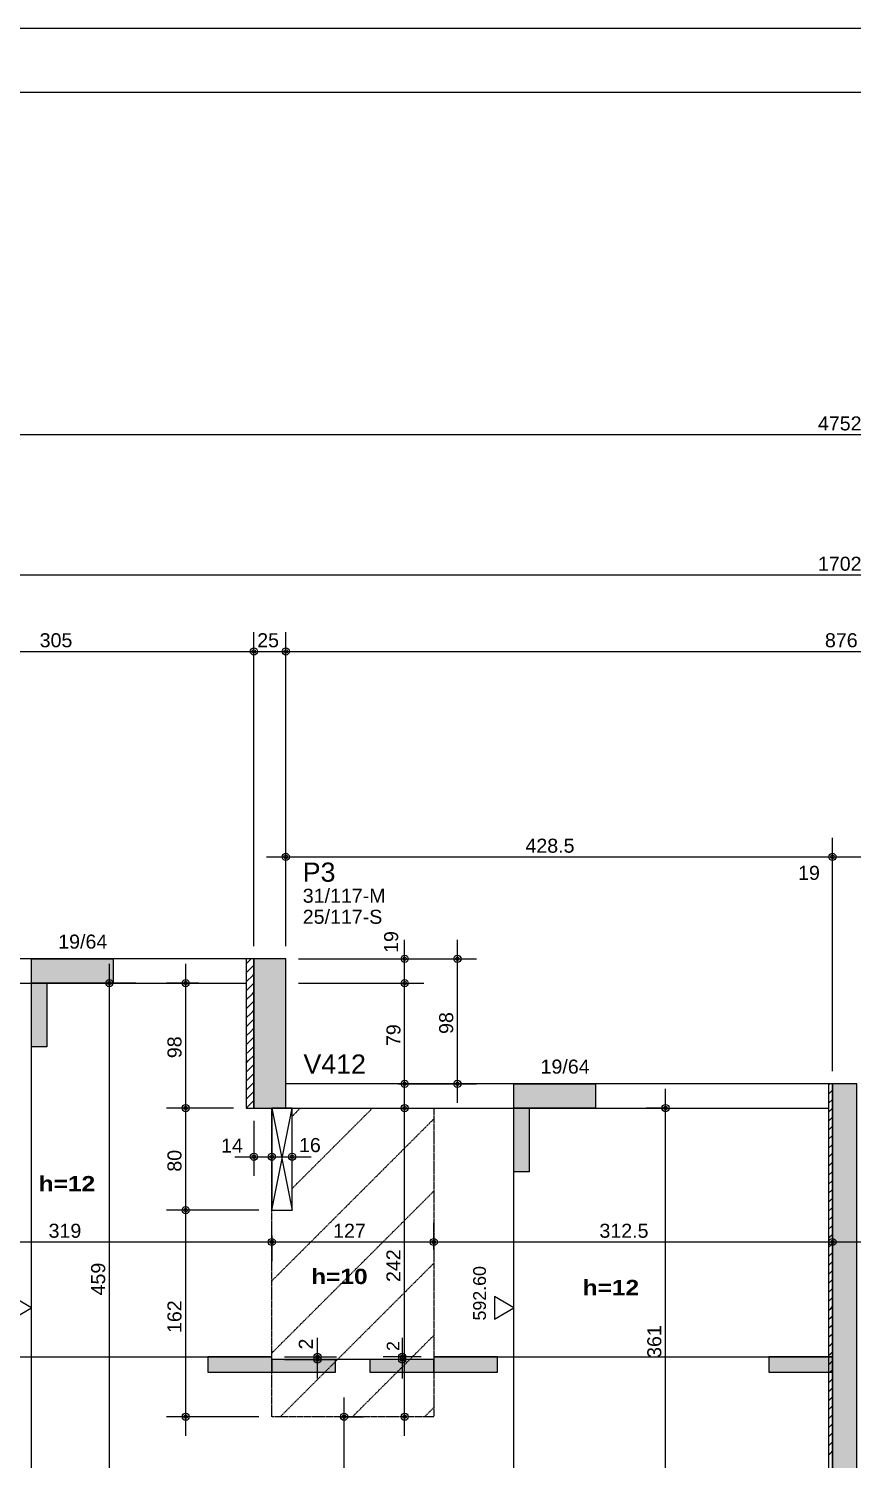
# Model space of a CAD drawing. Extents: x 0 to 7795, y 0 to 4205.
# Drawn here: x 2313 to 2959, y 3083 to 4205 of the extents above; entities that cross this region are included whole.
import ezdxf

# ---------------------------------------------------------------- set-up
doc = ezdxf.new("R2010")
doc.units = 0
doc.header["$MEASUREMENT"] = 0
doc.linetypes.add('ESTILO_TQS_0001', pattern=[1, 0.7, -0.3])
for name, color, linetype in [('MTH-179', 1, 'CONTINUOUS'), ('MTH-224', 4, 'CONTINUOUS'), ('MTH-230', 1, 'CONTINUOUS'), ('MTH-COTAS7', 31, 'CONTINUOUS'), ('MTH-DIM-PILAR', 3, 'CONTINUOUS'), ('MTH-DIM-VIGA', 3, 'CONTINUOUS'), ('MTH-FACE-VIGA', 7, 'CONTINUOUS'), ('MTH-LINHA-SEÇÃO', 16, 'CONTINUOUS'), ('MTH-MARGEM', 5, 'CONTINUOUS'), ('MTH-PILAR-SEGUE', 5, 'CONTINUOUS'), ('MTH-SIMB_COTA', 3, 'CONTINUOUS'), ('MTH-SOMBRA21', 150, 'CONTINUOUS'), ('MTH-SOMBRA25', 253, 'CONTINUOUS'), ('MTH-TIT1-PILAR', 5, 'CONTINUOUS'), ('MTH-TIT1-VIGA', 5, 'CONTINUOUS'), ('MTH-TRACEJADO-216', 1, 'CONTINUOUS'), ('MTH-TXT', 4, 'CONTINUOUS'), ('MTH-TXT-NEGRITO', 5, 'CONTINUOUS')]:
    doc.layers.add(name, color=color, linetype=linetype)
doc.styles.add('TQS_ARIAL', font='arial.ttf')
doc.styles.add('TQS_ARIAL_BLACK', font='ariblk.ttf')

msp = doc.modelspace()

# ---------------------------------------------------------------- linework, layer by layer
at = {"layer": 'MTH-179', "linetype": 'Continuous'}
msp.add_line((7795.004008, 4204.998269), (0.004008, 4204.998269), dxfattribs=at)
at = {"layer": 'MTH-224', "linetype": 'Continuous'}
for points in [[(2300.035926, 3193.19002), (2315.334396, 3202.023023), (2300.035926, 3210.855148), (2300.035926, 3193.19002)], [(2678.087897, 3193.19002), (2693.386367, 3202.023023), (2678.087897, 3210.855148), (2678.087897, 3193.19002)]]:
    msp.add_lwpolyline(points, dxfattribs=at)
at = {"layer": 'MTH-230', "linetype": 'Continuous'}
for p, q in [((2503.511363, 3278.635497), (2519.511367, 3358.635498)), ((2503.511363, 3358.635497), (2519.511367, 3278.635497))]:
    msp.add_line(p, q, dxfattribs=at)
at = {"layer": 'MTH-COTAS7', "linetype": 'Continuous'}
for p, q in [((561.511366, 3886.665182), (5343.511366, 3886.665182)), ((2086.511366, 3776.636556), (3818.511366, 3776.636556)), ((2489.511366, 3485.635501), (2489.511366, 3731.636556)), ((2489.511366, 3485.635501), (2489.511366, 3731.636556)), ((2514.511366, 3485.6355), (2514.511366, 3731.636556)), ((2514.511366, 3485.6355), (2514.511366, 3731.636556)), ((2169.511366, 3716.636556), (2504.511366, 3716.636556)), ((2474.511366, 3716.636556), (2529.511366, 3716.636556)), ((2499.511366, 3716.636556), (3405.511366, 3716.636556)), ((2514.511366, 3485.6355), (2514.511366, 3570.540605)), ((2943.011366, 3387.635503), (2943.011366, 3570.540605)), ((2943.011366, 3387.635503), (2943.011366, 3570.540605)), ((2499.511366, 3555.540605), (2958.011366, 3555.540605)), ((2928.011366, 3555.540605), (2977.011366, 3555.540605)), ((2947.011366, 3555.540605), (3405.511366, 3555.540605)), ((2607.698654, 3441.635501), (2607.698654, 3490.6355)), ((2649.014738, 3362.635501), (2649.014738, 3490.6355)), ((2376.242873, 2982.635497), (2376.242873, 3471.635501)), ((2436.06989, 3343.6355), (2436.06989, 3471.635501)), ((2524.511366, 3475.6355), (2622.698654, 3475.6355)), ((2598.719446, 3475.6355), (2664.014738, 3475.6355)), ((2607.698654, 3362.635501), (2607.698654, 3471.635501)), ((2397.019652, 3456.635501), (2361.242873, 3456.635501)), ((2446.359447, 3456.635501), (2421.06989, 3456.635501)), ((2524.511366, 3456.635501), (2622.698654, 3456.635501)), ((2534.511366, 3456.635501), (2622.698654, 3456.635501)), ((2623.598436, 3377.635501), (2592.698654, 3377.635501)), ((2602.698654, 3377.635501), (2664.014738, 3377.635501)), ((2436.06989, 3263.635487), (2436.06989, 3373.6355)), ((2607.698654, 3101.618207), (2607.698654, 3373.635501)), ((2812.152631, 2982.635501), (2812.152631, 3373.635501)), ((2473.511366, 3358.6355), (2421.06989, 3358.6355)), ((2473.511366, 3358.6355), (2421.06989, 3358.6355)), ((2813.466346, 3358.635501), (2797.152631, 3358.635501)), ((2489.511366, 3348.6355), (2489.511366, 3305.419756)), ((2503.511363, 3328.635497), (2503.511363, 3335.419756)), ((2519.511367, 3328.635498), (2519.511367, 3335.419756)), ((2503.511363, 3325.419756), (2503.511363, 3305.419756)), ((2474.511366, 3320.419756), (2518.511363, 3320.419756)), ((2488.511363, 3320.419756), (2534.511367, 3320.419756)), ((2436.06989, 3101.618207), (2436.06989, 3293.635487)), ((2493.511361, 3278.635487), (2421.06989, 3278.635487)), ((2493.511361, 3278.635487), (2421.06989, 3278.635487)), ((2503.511361, 3247.626854), (2503.511361, 3268.623753)), ((2630.511398, 3247.626854), (2630.511398, 3268.623753)), ((2943.011366, 3265.333246), (2943.011366, 3238.623753)), ((2169.511366, 3253.623753), (2518.511361, 3253.623753)), ((2488.511361, 3253.623753), (2645.511398, 3253.623753)), ((2503.511361, 3258.623753), (2503.511361, 3238.623753)), ((2615.511398, 3253.623753), (2958.011366, 3253.623753)), ((2630.511398, 3258.623753), (2630.511398, 3238.623753)), ((2947.011366, 3253.623753), (3289.511333, 3253.623753)), ((2539.36849, 3146.511837), (2539.36849, 3178.511837)), ((2605.754058, 3178.511837), (2605.754058, 3146.511837)), ((2513.511361, 3163.511837), (2554.36849, 3163.511837)), ((2513.511361, 3161.511837), (2554.36849, 3161.511837)), ((2620.511398, 3163.511837), (2590.754058, 3163.511837)), ((2620.511398, 3161.511837), (2590.754058, 3161.511837)), ((2560.252455, 2982.635497), (2560.252455, 3131.618207)), ((2493.511361, 3116.618207), (2421.06989, 3116.618207)), ((2556.566065, 3116.618207), (2575.252455, 3116.618207))]:
    msp.add_line(p, q, dxfattribs=at)
at = {"layer": 'MTH-FACE-VIGA', "linetype": 'Continuous'}
for p, q in [((2483.511366, 3471.732146), (2487.414721, 3475.635501)), ((2483.511366, 3464.661078), (2489.242479, 3470.39219)), ((2489.242479, 3470.39219), (2489.511366, 3470.661078)), ((2483.511366, 3457.59001), (2488.860259, 3462.938903)), ((2483.511366, 3450.518942), (2488.478039, 3455.485615)), ((2488.478039, 3455.485615), (2489.511366, 3456.518942)), ((2488.860259, 3462.938903), (2489.511366, 3463.59001)), ((2483.511366, 3443.447875), (2488.095819, 3448.032327)), ((2488.095819, 3448.032327), (2489.511366, 3449.447875)), ((2483.511366, 3436.376807), (2487.713599, 3440.57904)), ((2483.511366, 3429.305739), (2487.331379, 3433.125752)), ((2487.331379, 3433.125752), (2489.511366, 3435.305739)), ((2487.713599, 3440.57904), (2489.511366, 3442.376807)), ((2483.511366, 3422.234671), (2486.94916, 3425.672464)), ((2486.94916, 3425.672464), (2489.511366, 3428.234671)), ((2483.511366, 3415.163603), (2486.56694, 3418.219177)), ((2483.511366, 3408.092536), (2486.18472, 3410.765889)), ((2486.18472, 3410.765889), (2489.511366, 3414.092536)), ((2486.56694, 3418.219177), (2489.511366, 3421.163603)), ((2483.511366, 3401.021468), (2485.8025, 3403.312601)), ((2485.42028, 3395.859313), (2489.511366, 3399.9504)), ((2485.8025, 3403.312601), (2489.511366, 3407.021468)), ((2483.511366, 3393.9504), (2485.42028, 3395.859313)), ((2483.511366, 3386.879332), (2485.03806, 3388.406026)), ((2485.03806, 3388.406026), (2489.511366, 3392.879332)), ((2483.511366, 3379.808264), (2484.65584, 3380.952738)), ((2484.27362, 3373.49945), (2489.511366, 3378.737197)), ((2484.65584, 3380.952738), (2489.511366, 3385.808264)), ((2940.011366, 3376.688857), (2940.958011, 3377.635501)), ((2483.511366, 3372.737197), (2484.27362, 3373.49945)), ((2483.511366, 3365.666129), (2483.891401, 3366.046163)), ((2483.891401, 3366.046163), (2489.511366, 3371.666129)), ((2940.011366, 3369.617789), (2942.973354, 3372.579776)), ((2942.919785, 3365.455139), (2943.011366, 3365.546721)), ((2942.973354, 3372.579776), (2943.011366, 3372.617789)), ((2483.551805, 3358.6355), (2489.511366, 3364.595061)), ((2940.011366, 3362.546721), (2942.919785, 3365.455139)), ((2940.011366, 3355.475653), (2942.866216, 3358.330503)), ((2942.866216, 3358.330503), (2943.011366, 3358.475653)), ((2940.011366, 3348.404585), (2942.812647, 3351.205866)), ((2940.011366, 3341.333517), (2942.759079, 3344.08123)), ((2942.759079, 3344.08123), (2943.011366, 3344.333517)), ((2942.812647, 3351.205866), (2943.011366, 3351.404585)), ((2940.011366, 3334.26245), (2942.70551, 3336.956593)), ((2942.70551, 3336.956593), (2943.011366, 3337.26245)), ((2940.011366, 3327.191382), (2942.651941, 3329.831957)), ((2940.011366, 3320.120314), (2942.598373, 3322.70732)), ((2942.598373, 3322.70732), (2943.011366, 3323.120314)), ((2942.651941, 3329.831957), (2943.011366, 3330.191382)), ((2940.011366, 3313.049246), (2942.544804, 3315.582684)), ((2942.544804, 3315.582684), (2943.011366, 3316.049246)), ((2940.011366, 3305.978178), (2942.491235, 3308.458047)), ((2940.011366, 3298.907111), (2942.437667, 3301.333411)), ((2942.437667, 3301.333411), (2943.011366, 3301.907111)), ((2942.491235, 3308.458047), (2943.011366, 3308.978178)), ((2940.011366, 3291.836043), (2942.384098, 3294.208774)), ((2940.011366, 3284.764975), (2942.330529, 3287.084138)), ((2942.330529, 3287.084138), (2943.011366, 3287.764975)), ((2942.384098, 3294.208774), (2943.011366, 3294.836043)), ((2940.011366, 3277.693907), (2942.27696, 3279.959501)), ((2942.27696, 3279.959501), (2943.011366, 3280.693907)), ((2940.011366, 3270.622839), (2942.223392, 3272.834865)), ((2940.011366, 3263.551772), (2942.169823, 3265.710228)), ((2942.169823, 3265.710228), (2943.011366, 3266.551772)), ((2942.223392, 3272.834865), (2943.011366, 3273.622839)), ((2940.011366, 3256.480704), (2942.116254, 3258.585592)), ((2942.116254, 3258.585592), (2943.011366, 3259.480704)), ((2940.011366, 3249.409636), (2942.062686, 3251.460955)), ((2940.011366, 3242.338568), (2942.009117, 3244.336319)), ((2942.009117, 3244.336319), (2943.011366, 3245.338568)), ((2942.062686, 3251.460955), (2943.011366, 3252.409636)), ((2940.011366, 3235.2675), (2941.955548, 3237.211682)), ((2941.90198, 3230.087046), (2943.011366, 3231.196433)), ((2941.955548, 3237.211682), (2943.011366, 3238.2675)), ((2940.011366, 3228.196433), (2941.90198, 3230.087046)), ((2940.011366, 3221.125365), (2941.848411, 3222.962409)), ((2941.848411, 3222.962409), (2943.011366, 3224.125365)), ((2940.011366, 3214.054297), (2941.794842, 3215.837773)), ((2940.011366, 3206.983229), (2941.741274, 3208.713136)), ((2941.741274, 3208.713136), (2943.011366, 3209.983229)), ((2941.794842, 3215.837773), (2943.011366, 3217.054297)), ((2940.011366, 3199.912161), (2941.687705, 3201.5885)), ((2941.687705, 3201.5885), (2943.011366, 3202.912161)), ((2940.011366, 3192.841093), (2941.634136, 3194.463863)), ((2940.011366, 3185.770026), (2941.580567, 3187.339227)), ((2941.580567, 3187.339227), (2943.011366, 3188.770026)), ((2941.634136, 3194.463863), (2943.011366, 3195.841093)), ((2940.011366, 3178.698958), (2941.526999, 3180.21459)), ((2941.526999, 3180.21459), (2943.011366, 3181.698958)), ((2940.011366, 3171.62789), (2941.47343, 3173.089954)), ((2940.011366, 3164.556822), (2941.419861, 3165.965317)), ((2941.419861, 3165.965317), (2943.011366, 3167.556822)), ((2941.47343, 3173.089954), (2943.011366, 3174.62789)), ((2940.011366, 3157.485754), (2941.366293, 3158.840681)), ((2941.312724, 3151.716044), (2943.011366, 3153.414687)), ((2941.366293, 3158.840681), (2943.011366, 3160.485754)), ((2940.011366, 3150.414687), (2941.312724, 3151.716044)), ((2940.011366, 3143.343619), (2941.259155, 3144.591408)), ((2941.259155, 3144.591408), (2943.011366, 3146.343619)), ((2940.011366, 3136.272551), (2941.205587, 3137.466771)), ((2940.011366, 3129.201483), (2941.152018, 3130.342135)), ((2941.152018, 3130.342135), (2943.011366, 3132.201483)), ((2941.205587, 3137.466771), (2943.011366, 3139.272551)), ((2940.011366, 3122.130415), (2941.098449, 3123.217498)), ((2941.098449, 3123.217498), (2943.011366, 3125.130415)), ((2940.011366, 3115.059348), (2941.04488, 3116.092862)), ((2940.011366, 3107.98828), (2940.991312, 3108.968225)), ((2940.991312, 3108.968225), (2943.011366, 3110.98828)), ((2941.04488, 3116.092862), (2943.011366, 3118.059348)), ((2940.011366, 3100.917212), (2940.937743, 3101.843588)), ((2940.884174, 3094.718952), (2943.011366, 3096.846144)), ((2940.937743, 3101.843588), (2943.011366, 3103.917212)), ((2940.011366, 3093.846144), (2940.884174, 3094.718952)), ((2940.011366, 3086.775076), (2940.830606, 3087.594315)), ((2940.830606, 3087.594315), (2943.011366, 3089.775076))]:
    msp.add_line(p, q, dxfattribs=at)
for points in [[(2489.511366, 3475.635501), (2192.511366, 3475.635501)], [(2489.511366, 3475.635501), (2483.511366, 3475.635501), (2483.511366, 3358.6355), (2489.511366, 3358.6355), (2489.511366, 3475.635501)], [(2192.511366, 3456.635501), (2483.511366, 3456.635501)], [(2943.011366, 3377.635501), (2514.511366, 3377.635501)], [(2943.011366, 3377.635501), (2940.011366, 3377.635501), (2940.011366, 2978.635501), (2943.011366, 2978.635501), (2943.011366, 3377.635501)], [(2503.511363, 3358.635497), (2503.511363, 3278.635497), (2519.511367, 3278.635497), (2519.511367, 3358.635498), (2503.511363, 3358.635497)], [(2514.511366, 3358.635501), (2940.011366, 3358.635501)]]:
    msp.add_lwpolyline(points, dxfattribs=at)
at = {"layer": 'MTH-LINHA-SEÇÃO', "linetype": 'Continuous'}
for p, q in [((2315.334396, 2997.635497), (2315.334396, 3475.635501)), ((2693.386367, 2699.635497), (2693.386367, 3377.635501)), ((1711.511406, 3163.511837), (2503.511361, 3163.511837)), ((2630.511398, 3161.511837), (2503.511361, 3161.511837)), ((2630.511398, 3163.511837), (2943.011366, 3163.511837))]:
    msp.add_line(p, q, dxfattribs=at)
for points in [[(2315.334396, 3456.635501), (2315.334396, 3475.635501), (2379.334396, 3475.635501), (2379.334396, 3456.635501), (2315.334396, 3456.635501)], [(2315.334396, 3406.635501), (2315.334396, 3456.635501), (2327.334396, 3456.635501), (2327.334396, 3406.635501), (2315.334396, 3406.635501)], [(2693.386367, 3358.635501), (2693.386367, 3377.635501), (2757.386367, 3377.635501), (2757.386367, 3358.635501), (2693.386367, 3358.635501)], [(2693.386367, 3308.635501), (2693.386367, 3358.635501), (2705.386367, 3358.635501), (2705.386367, 3308.635501), (2693.386367, 3308.635501)], [(2503.511361, 3163.511837), (2453.511361, 3163.511837), (2453.511361, 3151.511837), (2503.511361, 3151.511837), (2503.511361, 3163.511837)], [(2553.511361, 3161.511837), (2503.511361, 3161.511837), (2503.511361, 3151.511837), (2553.511361, 3151.511837), (2553.511361, 3161.511837)], [(2630.511398, 3161.511837), (2580.511398, 3161.511837), (2580.511398, 3151.511837), (2630.511398, 3151.511837), (2630.511398, 3161.511837)], [(2680.511398, 3163.511837), (2630.511398, 3163.511837), (2630.511398, 3151.511837), (2680.511398, 3151.511837), (2680.511398, 3163.511837)], [(2943.011366, 3163.511837), (2893.011366, 3163.511837), (2893.011366, 3151.511837), (2943.011366, 3151.511837), (2943.011366, 3163.511837)]]:
    msp.add_lwpolyline(points, dxfattribs=at)
at = {"layer": 'MTH-MARGEM', "linetype": 'Continuous'}
msp.add_line((7745.004008, 4154.998269), (175.004008, 4154.998269), dxfattribs=at)
at = {"layer": 'MTH-PILAR-SEGUE', "linetype": 'Continuous'}
for points in [[(2489.511366, 3358.6355), (2514.511366, 3358.6355), (2514.511366, 3475.6355), (2489.511366, 3475.6355), (2489.511366, 3358.6355)], [(2943.011366, 2978.635501), (2962.011366, 2978.635501), (2962.011366, 3377.635503), (2943.011366, 3377.635503), (2943.011366, 2978.635501)]]:
    msp.add_lwpolyline(points, dxfattribs=at)
at = {"layer": 'MTH-SIMB_COTA', "linetype": 'Continuous'}
for centre, radius in [((2489.511366, 3716.636556), 2.8), ((2489.511366, 3716.636556), 2.8), ((2489.511366, 3716.636556), 1.4), ((2489.511366, 3716.636556), 1.4), ((2514.511366, 3716.636556), 2.8), ((2514.511366, 3716.636556), 2.8), ((2514.511366, 3716.636556), 1.4), ((2514.511366, 3716.636556), 1.4), ((2514.511366, 3555.540605), 2.8), ((2514.511366, 3555.540605), 1.4), ((2943.011366, 3555.540605), 2.8), ((2943.011366, 3555.540605), 2.8), ((2943.011366, 3555.540605), 1.4), ((2943.011366, 3555.540605), 1.4), ((2607.698654, 3475.6355), 2.8), ((2649.014738, 3475.6355), 2.8), ((2607.698654, 3475.6355), 1.4), ((2649.014738, 3475.6355), 1.4), ((2376.242873, 3456.635501), 2.8), ((2376.242873, 3456.635501), 1.4), ((2436.06989, 3456.635501), 2.8), ((2436.06989, 3456.635501), 1.4), ((2607.698654, 3456.635501), 2.8), ((2607.698654, 3456.635501), 2.8), ((2607.698654, 3456.635501), 1.4), ((2607.698654, 3456.635501), 1.4), ((2607.698654, 3377.635501), 2.8), ((2607.698654, 3377.635501), 1.4), ((2649.014738, 3377.635501), 2.8), ((2649.014738, 3377.635501), 1.4), ((2436.06989, 3358.6355), 2.8), ((2436.06989, 3358.6355), 2.8), ((2436.06989, 3358.6355), 1.4), ((2436.06989, 3358.6355), 1.4), ((2607.698654, 3358.635501), 2.8), ((2607.698654, 3358.635501), 1.4), ((2812.152631, 3358.635501), 2.8), ((2812.152631, 3358.635501), 1.4), ((2489.511366, 3320.419756), 2.8), ((2489.511366, 3320.419756), 1.4), ((2503.511363, 3320.419756), 2.8), ((2503.511363, 3320.419756), 2.8), ((2503.511363, 3320.419756), 1.4), ((2503.511363, 3320.419756), 1.4), ((2519.511367, 3320.419756), 2.8), ((2519.511367, 3320.419756), 1.4), ((2436.06989, 3278.635487), 2.8), ((2436.06989, 3278.635487), 2.8), ((2436.06989, 3278.635487), 1.4), ((2436.06989, 3278.635487), 1.4), ((2503.511361, 3253.623753), 2.8), ((2503.511361, 3253.623753), 2.8), ((2503.511361, 3253.623753), 1.4), ((2503.511361, 3253.623753), 1.4), ((2630.511398, 3253.623753), 2.8), ((2630.511398, 3253.623753), 2.8), ((2630.511398, 3253.623753), 1.4), ((2630.511398, 3253.623753), 1.4), ((2943.011366, 3253.623753), 2.8), ((2943.011366, 3253.623753), 1.4), ((2539.36849, 3163.511837), 2.8), ((2539.36849, 3161.511837), 2.8), ((2539.36849, 3163.511837), 1.4), ((2605.754058, 3163.511837), 2.8), ((2605.754058, 3161.511837), 2.8), ((2605.754058, 3163.511837), 1.4), ((2539.36849, 3161.511837), 1.4), ((2605.754058, 3161.511837), 1.4), ((2436.06989, 3116.618207), 2.8), ((2560.252455, 3116.618207), 2.8), ((2607.698654, 3116.618207), 2.8), ((2436.06989, 3116.618207), 1.4), ((2560.252455, 3116.618207), 1.4), ((2607.698654, 3116.618207), 1.4)]:
    msp.add_circle(centre, radius, dxfattribs=at)
at = {"layer": 'MTH-SOMBRA21', "linetype": 'Continuous'}
for points in [[(2315.334396, 3456.635501), (2315.334396, 3475.635501), (2379.334396, 3475.635501)], [(2315.334396, 3456.635501), (2379.334396, 3475.635501), (2379.334396, 3456.635501)], [(2315.334396, 3456.635501), (2379.334396, 3456.635501), (2315.334396, 3456.635501)], [(2315.334396, 3406.635501), (2315.334396, 3456.635501), (2327.334396, 3456.635501)], [(2315.334396, 3406.635501), (2327.334396, 3456.635501), (2327.334396, 3406.635501)], [(2315.334396, 3406.635501), (2327.334396, 3406.635501), (2315.334396, 3406.635501)], [(2693.386367, 3358.635501), (2693.386367, 3377.635501), (2757.386367, 3377.635501)], [(2693.386367, 3358.635501), (2757.386367, 3377.635501), (2757.386367, 3358.635501)], [(2693.386367, 3358.635501), (2757.386367, 3358.635501), (2693.386367, 3358.635501)], [(2693.386367, 3308.635501), (2693.386367, 3358.635501), (2705.386367, 3358.635501)], [(2693.386367, 3308.635501), (2705.386367, 3358.635501), (2705.386367, 3308.635501)], [(2693.386367, 3308.635501), (2705.386367, 3308.635501), (2693.386367, 3308.635501)], [(2503.511361, 3163.511837), (2453.511361, 3163.511837), (2453.511361, 3151.511837)], [(2503.511361, 3163.511837), (2453.511361, 3151.511837), (2503.511361, 3151.511837)], [(2503.511361, 3163.511837), (2503.511361, 3151.511837), (2503.511361, 3163.511837)], [(2553.511361, 3161.511837), (2503.511361, 3161.511837), (2503.511361, 3151.511837)], [(2553.511361, 3161.511837), (2503.511361, 3151.511837), (2553.511361, 3151.511837)], [(2553.511361, 3161.511837), (2553.511361, 3151.511837), (2553.511361, 3161.511837)], [(2630.511398, 3161.511837), (2580.511398, 3161.511837), (2580.511398, 3151.511837)], [(2630.511398, 3161.511837), (2580.511398, 3151.511837), (2630.511398, 3151.511837)], [(2680.511398, 3163.511837), (2630.511398, 3163.511837), (2630.511398, 3151.511837)], [(2680.511398, 3163.511837), (2630.511398, 3151.511837), (2680.511398, 3151.511837)], [(2630.511398, 3161.511837), (2630.511398, 3151.511837), (2630.511398, 3161.511837)], [(2680.511398, 3163.511837), (2680.511398, 3151.511837), (2680.511398, 3163.511837)], [(2943.011366, 3163.511837), (2893.011366, 3163.511837), (2893.011366, 3151.511837)], [(2943.011366, 3163.511837), (2893.011366, 3151.511837), (2943.011366, 3151.511837)], [(2943.011366, 3163.511837), (2943.011366, 3151.511837), (2943.011366, 3163.511837)]]:
    msp.add_solid(points, dxfattribs=at)
at = {"layer": 'MTH-SOMBRA25', "linetype": 'Continuous'}
for points in [[(2489.511366, 3358.6355), (2514.511366, 3358.6355), (2514.511366, 3475.6355)], [(2489.511366, 3358.6355), (2514.511366, 3475.6355), (2489.511366, 3475.6355)], [(2489.511366, 3358.6355), (2489.511366, 3475.6355), (2489.511366, 3358.6355)], [(2943.011366, 2978.635501), (2962.011366, 2978.635501), (2962.011366, 3377.635503)], [(2943.011366, 2978.635501), (2962.011366, 3377.635503), (2943.011366, 3377.635503)], [(2943.011366, 2978.635501), (2943.011366, 3377.635503), (2943.011366, 2978.635501)]]:
    msp.add_solid(points, dxfattribs=at)
at = {"layer": 'MTH-TRACEJADO-216', "linetype": 'ESTILO_TQS_0001'}
for p, q in [((2503.511361, 3116.618207), (2503.511361, 3358.635501)), ((2519.511368, 3295.600113), (2582.546756, 3358.635501)), ((2519.511368, 3352.168655), (2525.978213, 3358.635501)), ((2630.511398, 3358.635501), (2630.511398, 3116.618207)), ((2503.511361, 3223.031564), (2630.511398, 3350.031601)), ((2503.511361, 3166.463022), (2630.511398, 3293.463059)), ((2510.235089, 3116.618207), (2630.511398, 3236.894516)), ((2566.803632, 3116.618207), (2630.511398, 3180.325974)), ((2623.372174, 3116.618207), (2630.511398, 3123.757431)), ((2630.511398, 3116.618207), (2503.511361, 3116.618207))]:
    msp.add_line(p, q, dxfattribs=at)

# ---------------------------------------------------------------- texts
at = {"layer": 'MTH-COTAS7', "linetype": 'Continuous', "style": 'TQS_ARIAL'}
for s, p in [('4752', (2931.611366, 3889.965182)), ('1702', (2931.611366, 3779.936556)), ('305', (2321.611366, 3719.936556)), ('25', (2492.111366, 3719.936556)), ('876', (2937.111366, 3719.936556)), ('428.5', (2702.361366, 3558.840605)), ('19', (2916.054531, 3537.552754)), ('14', (2463.844703, 3323.719756)), ('16', (2524.876887, 3324.13597)), ('319', (2328.611364, 3256.923753)), ('127', (2551.61138, 3256.923753)), ('312.5', (2760.361382, 3256.923753))]:
    msp.add_text(s, height=11, dxfattribs=at).set_placement(p)
for s, height, p in [('19', 11, (2602.576128, 3480.262881)), ('98', 11, (2645.714738, 3416.7355)), ('79', 11, (2604.398654, 3407.235501)), ('98', 11, (2432.76989, 3397.7355)), ('80', 11, (2432.76989, 3308.735493)), ('242', 11, (2604.398654, 3222.226854)), ('459', 11, (2372.942873, 3211.735499)), ('162', 11, (2432.76989, 3182.226847)), ('361', 11, (2808.852631, 3162.735501)), ('2', 11, (2535.738936, 3169.34329)), ('2', 9.9, (2603.531382, 3168.178023))]:
    msp.add_text(s, height=height, rotation=90, dxfattribs=at).set_placement(p)
at = {"layer": 'MTH-DIM-PILAR', "linetype": 'Continuous', "style": 'TQS_ARIAL'}
for s, p in [('31/117-M', (2527.823462, 3519.606149)), ('25/117-S', (2527.823462, 3503.106149))]:
    msp.add_text(s, height=11, dxfattribs=at).set_placement(p)
at = {"layer": 'MTH-DIM-VIGA', "linetype": 'Continuous', "style": 'TQS_ARIAL'}
for p in [(2336.168385, 3483.635501), (2714.220357, 3385.635501)]:
    msp.add_text('19/64', height=11, dxfattribs=at).set_placement(p)
at = {"layer": 'MTH-TIT1-PILAR', "linetype": 'Continuous', "style": 'TQS_ARIAL'}
msp.add_text('P3', height=15, dxfattribs=at).set_placement((2527.823462, 3536.106149))
at = {"layer": 'MTH-TIT1-VIGA', "linetype": 'Continuous', "style": 'TQS_ARIAL'}
msp.add_text('V412', height=15, dxfattribs=at).set_placement((2528.386366, 3385.635501))
at = {"layer": 'MTH-TXT', "linetype": 'Continuous', "style": 'TQS_ARIAL'}
msp.add_text('592.60', height=10, rotation=90, dxfattribs=at).set_placement((2671.386367, 3192.023023))
at = {"layer": 'MTH-TXT-NEGRITO', "linetype": 'Continuous', "style": 'TQS_ARIAL_BLACK'}
for s, p in [('h=12', (2320.838951, 3293.339653)), ('h=10', (2534.387676, 3220.597083)), ('h=12', (2747.188504, 3211.90288))]:
    msp.add_text(s, height=12, dxfattribs=at).set_placement(p)

doc.saveas('drawing.dxf')
